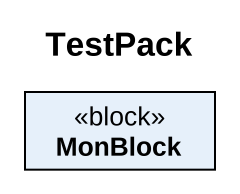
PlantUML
@startuml
title TestPack
hide circle
hide empty members
class MonBlock <<block>>
@enduml
